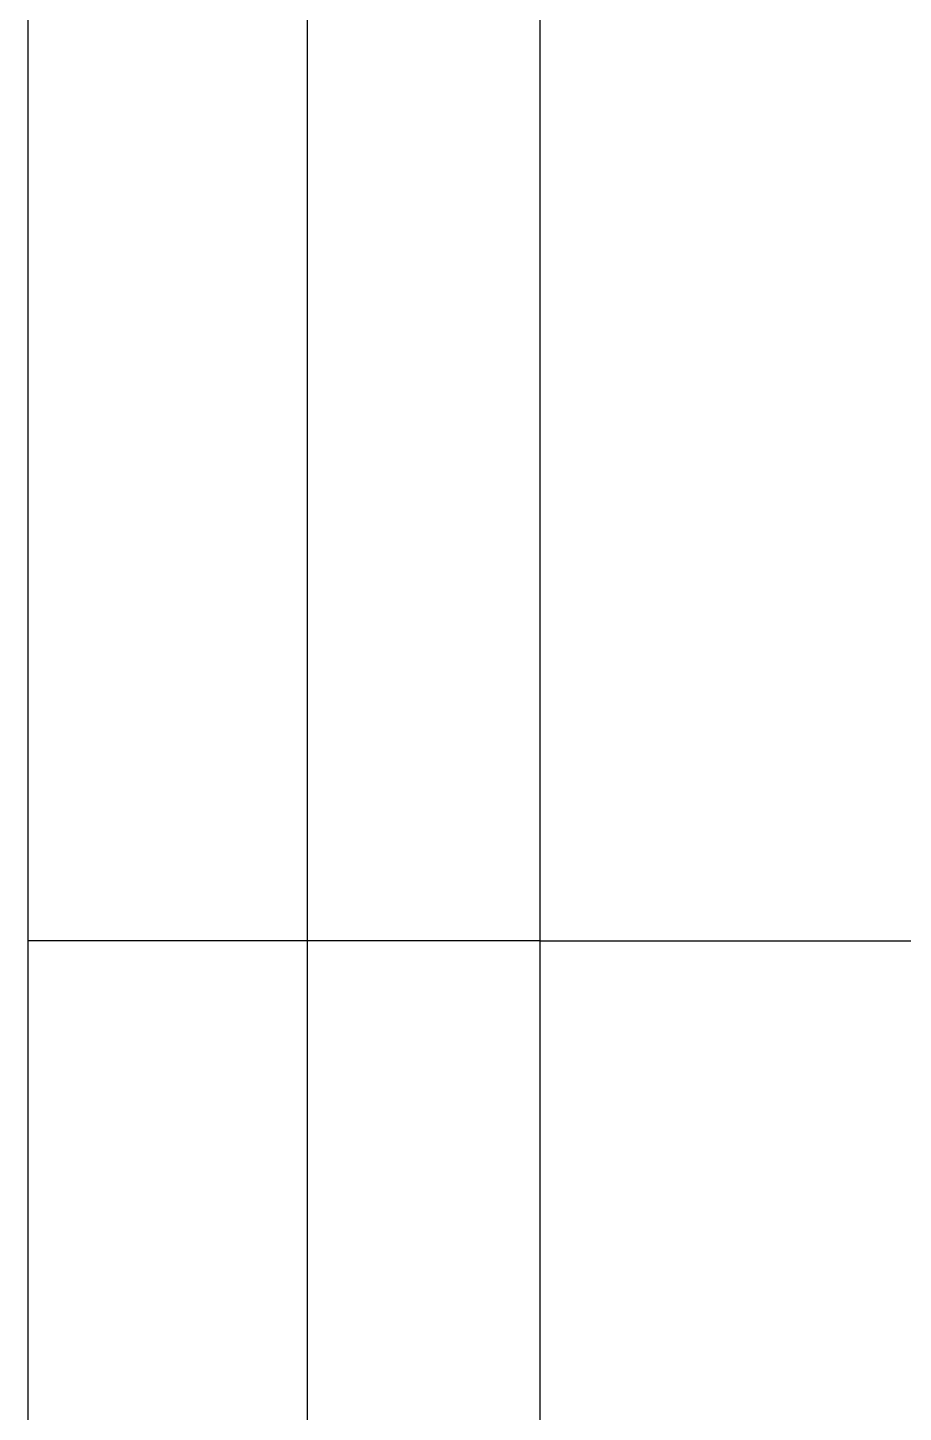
# Model space of a CAD drawing. Header units: millimetres. Extents: x 0 to 594, y 0 to 420.
# Drawn here: x 10 to 28.81, y 102.87 to 132.61 of the extents above; entities that cross this region are included whole.
import ezdxf

# ---------------------------------------------------------------- set-up
doc = ezdxf.new("R2010")
doc.units = ezdxf.units.MM
doc.header["$LTSCALE"] = 100
doc.layers.add('GA-Trennlinie-Regelstruktur', color=7, linetype='Continuous')
doc.styles.get("Standard").update_dxf_attribs({"font": 'arial.ttf'})

# ---------------------------------------------------------------- blocks, each defined once
blk = doc.blocks.new('RSH_Blattrahmen_DIN_A2_V3')
blk.add_line((16, 113), (10, 113))
for points in [[(10, 10), (584, 10), (584, 410), (10, 410)], [(16, 16), (578, 16), (578, 404), (16, 404)]]:
    blk.add_lwpolyline(points, close=True)
blk = doc.blocks.new('OC_VORLAGE_DIN_A2_BLATTRAHMEN_V1')
blk.add_line((21, 113), (16, 113))
blk.add_lwpolyline([(21, 404), (21, 16)])
at = {"layer": 'GA-Trennlinie-Regelstruktur'}
blk.add_lwpolyline([(21, 113), (578, 113)], dxfattribs=at)
blk.add_blockref('RSH_Blattrahmen_DIN_A2_V3', (0, 0))
blk.add_attdef('', (578, 16), '', height=4)
blk = doc.blocks.new('OC_VORLAGE_DIN_BLATTRAHMEN_A2_V4')
blk.add_blockref('OC_VORLAGE_DIN_A2_BLATTRAHMEN_V1', (0, 0))

msp = doc.modelspace()

# ---------------------------------------------------------------- block references
msp.add_blockref('OC_VORLAGE_DIN_BLATTRAHMEN_A2_V4', (0, 0))

doc.saveas('drawing.dxf')
